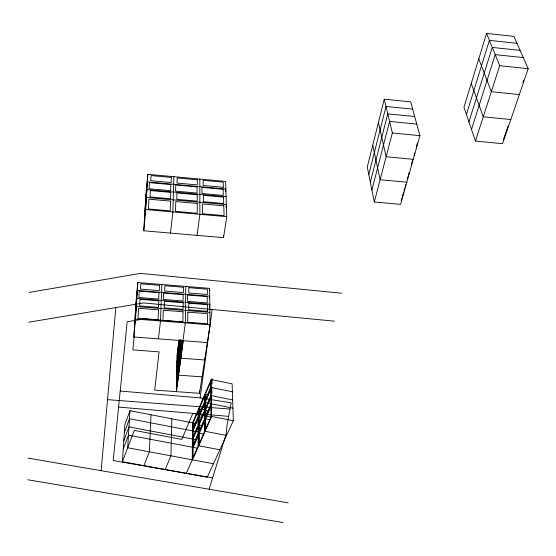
<?xml version="1.0" encoding="UTF-8"?>
<svg xmlns="http://www.w3.org/2000/svg" width="556" height="556" viewBox="0 0 556 556"><rect width="100%" height="100%" fill="white"/><g stroke="black" fill="none" stroke-linecap="round" stroke-linejoin="round"><path stroke-width="0.83" d="M192.466 422.831L192.286 459.812L186.281 473.42M185.787 286.43L185.343 322.911L182.952 340.71M181.138 340.738L180.853 358.189L204.657 359.954L204.643 358.286M181.402 340.814L181.374 342.475L181.597 340.8M179.449 340.3L179.407 342.6L179.734 340.14M179.22 339.938L178.58 375.161L202.043 376.864M171.818 418.821L170.942 455.83L165.174 469.549M173.861 176.683L172.881 211.947L170.477 233.082M161.845 284.491L160.489 320.986L158.46 338.854M150.996 414.783L149.411 451.82L143.886 465.643M143.754 230.789L145.867 195.239L147.799 174.306L225.618 181.409L226.765 216.687L223.533 237.641L143.754 230.789L145.735 209.563L147.799 174.306M207.312 340.057L207.339 342.559L133.85 336.985L136.15 300.344L137.798 282.545L209.619 288.362L210.078 324.829L199.507 393.294L154.686 390.11L159.099 351.865L132.891 349.912L134.1 337.005M133.85 336.985L135.518 319.054L137.798 282.545M195.74 423.463L129.993 410.703L127.685 447.768L213.448 463.753M211.183 379.546L211.655 416.465L192.501 459.854L192.668 422.866L211.183 379.546L232.13 383.821L233.332 420.718L207.207 477.257L122.41 461.709L124.857 424.638L129.993 410.703M101.102 470.689L115.856 307.572M135.657 308.26L137.304 290.427L209.723 296.237L209.341 298.753M145.408 202.898L147.354 181.895L225.861 189.005L225.486 191.493M135.15 316.301L136.804 298.433L209.82 304.236L209.306 307.628M144.949 210.689L146.902 189.624L226.111 196.734M134.635 324.475L136.296 306.578L209.918 312.375M144.477 218.619L146.443 197.491L226.368 204.608L225.986 207.11M179.032 339.987L177.1 354.763L176.363 391.653L183.202 340.731M180.742 339.897L179.15 351.927L179.942 340.362L176.94 362.741L178.671 362.866M176.78 370.838L180.853 340.001M181.722 340.675L176.613 379.067L178.309 379.192M181.916 340.564L181.256 345.512L181.096 355.673L182.973 341.634M197.074 235.369L199.889 214.324L199.806 179.053M120.2 391.028L200.139 397.901L212.163 309.47M209.369 290.037L209.619 288.362M207.444 311.346L207.701 309.671M384.252 99.211L367.287 167.064L374.299 201.988L400.577 204.365L419.926 135.657L410.689 101.873L384.252 99.211L392.362 132.967L374.299 201.988M368.795 174.584L385.996 106.467L412.677 109.136M370.331 182.236L387.768 113.862L414.7 116.531M371.901 190.027L389.582 121.396L416.757 124.071M401.223 200.577L401.912 198.151M402.363 196.532L403.503 192.487M403.955 190.868L404.643 188.442M405.095 186.823L405.776 184.39M407.249 179.171L407.951 176.662M408.424 174.994L409.133 172.485M411.245 164.958L412.42 160.774M413.935 155.388L414.637 152.907M416.263 147.118L417.431 142.982M486.576 33.423L463.954 107.232L475.443 141.057L502.561 143.705L528.2 68.694L513.876 36.369L486.576 33.423L499.705 65.698L475.443 141.057M209.105 489.238L226.25 433.722L227.036 425.083L231.192 402.808L200.139 397.901M466.421 114.501L489.391 40.345L516.948 43.305M468.937 121.917L492.268 47.413L520.082 50.381M471.502 129.465L495.194 54.62L523.286 57.595M503.354 139.744L508.045 126.004M522.904 82.476L523.724 80.078M124.329 432.665L129.492 418.731L198.589 432.026M123.786 440.811L128.985 426.869L192.39 438.962M123.244 449.074L128.471 435.139L197.533 448.192M122.41 461.709L134.281 430.372L181.812 439.414L192.862 413.351L210.988 417.104L205.727 429.03L205.65 418.814L210.863 406.895L210.988 417.104M192.633 430.879L211.287 387.539L232.394 391.806M192.598 439.004L211.391 395.643L232.658 399.91M192.557 447.253L211.495 403.878L232.922 408.139M29.12 292.435L140.487 273.364L341.537 293.22M28.912 322.188L143.594 302.916L334.42 321.159M178.803 362.595L180.526 362.72M181.061 345.651L182.736 345.783M179.101 346.305L180.825 346.43M107.523 399.639L230.024 409.042M135.518 319.054L210.078 324.829L145.255 318.741L127.178 321.75L113.202 460.542L212.621 477.854M118.31 407.075L228.662 416.368M145.735 209.563L226.765 216.687M406.811 182.215L380.123 179.741L372.763 145.158M413.261 159.322L386.142 156.743L378.414 122.556M392.362 132.967L419.926 135.657M510.818 119.554L483.247 116.802L471.245 83.435M519.36 94.569L491.33 91.698L478.785 58.846M499.705 65.698L528.2 68.694M27.8 479.779L283.129 522.577M27.953 458.116L288.161 502.819M193.217 439.122L195.837 439.622M219.905 449.776L198.721 445.759L198.687 408.785L204.427 409.918M226.535 435.431L205.108 431.303L204.858 394.35L207.346 394.85M198.714 433.159L203.739 434.125M199.521 425.069L201.981 425.548M211.655 416.465L233.332 420.718M198.694 416.791L201.168 417.271M205.025 418.703L210.105 419.697M204.969 410.467L208.285 411.12M204.914 402.349L210.738 403.503M223.463 235.209L223.533 237.641M212.01 378.657L212.086 384.043M211.815 386.886L211.899 393.321M199.507 390.778L199.507 393.294M197.06 186.934L197.053 193.071L175.606 191.139L175.759 185.009L197.06 186.934M197.227 203.475L197.22 213.268L175.522 211.356L175.766 201.571L197.227 203.475M197.22 194.767L197.22 201.14L176.766 199.319L176.919 192.946L197.22 194.767M197.324 179.79L197.317 184.912L177.023 183.07L177.149 177.955L197.324 179.79M193.14 447.434L193.099 457.651L198.103 446.315L198.096 436.099L193.14 447.434M193.113 430.316L193.092 436.766L198.047 425.312L198.047 418.863L193.113 430.316M193.391 437.815L193.37 444.494L198.089 433.666L198.089 426.987L193.391 437.815M193.418 422.115L193.398 427.515L198.11 416.569L198.103 411.169L193.418 422.115M188.818 287.681L188.769 292.991L207.402 294.485L207.353 289.183L188.818 287.681M188.797 303.215L188.734 309.803L207.485 311.284L207.423 304.695L188.797 303.215M187.629 295.021L187.567 301.373L207.249 302.944L207.186 296.591L187.629 295.021M187.852 312.145L187.747 322.251L207.617 323.794L207.52 313.695L187.852 312.145M183.48 287.25L183.404 292.56L164.68 291.052L164.861 285.742L183.48 287.25M183.132 294.659L183.042 301.011L163.269 299.441L163.492 293.088L183.132 294.659M183.042 311.77L182.896 321.875L162.929 320.325L163.283 310.22L183.042 311.77M183.167 302.77L183.07 309.358L164.235 307.871L164.458 301.282L183.167 302.77M178.997 362.498L178.81 372.687L180.637 359.044L180.804 348.876L178.997 362.498M179.234 352.824L179.115 359.475L180.846 346.457L180.957 339.82L179.234 352.824M177.051 369.344L176.919 376.009L178.601 363.346L178.726 356.695L177.051 369.344M177.35 353.72L177.246 359.093L178.921 346.318L179.018 340.953L177.35 353.72M178.559 365.772L178.372 375.96L176.593 389.221L176.794 379.018L178.559 365.772M178.858 348.626L178.74 355.041L176.975 368.419L177.1 361.998L178.858 348.626M170.859 184.564L170.671 190.694L149.112 188.762L149.453 182.625L170.859 184.564M170.525 201.098L170.219 210.891L148.417 208.973L148.959 199.187L170.525 201.098M170.782 192.397L170.588 198.763L150.037 196.935L150.384 190.562L170.782 192.397M171.338 177.42L171.185 182.542L150.787 180.693L151.065 175.571L171.338 177.42M158.453 309.838L158.05 319.95L137.992 318.393L138.597 308.281L158.453 309.838M158.801 300.831L158.543 307.426L139.619 305.932L140.008 299.343L158.801 300.831M159.509 285.311L159.294 290.621L140.487 289.113L140.8 283.796L159.509 285.311M158.967 292.727L158.717 299.079L138.854 297.502L139.236 291.142L158.967 292.727M204.267 396.769L199.465 407.986L199.472 413.386L204.302 402.162L204.267 396.769M210.585 382L205.664 393.509L205.699 398.895L210.648 387.386L210.585 382M204.254 404.462L199.194 416.201L199.201 422.65L204.288 410.905L204.254 404.462M210.613 389.687L205.428 401.731L205.47 408.173L210.689 396.122L210.613 389.687M204.344 412.573L199.521 423.679L199.535 430.358L204.379 419.245L204.344 412.573M210.752 397.79L205.81 409.181L205.859 415.853L210.835 404.462L210.752 397.79M204.399 421.684L199.319 433.305L199.333 443.521L204.462 431.894L204.399 421.684M223.714 203.503L203.371 201.689L203.329 195.316L223.526 197.13L223.714 203.503M223.79 205.838L202.44 203.941L202.495 213.733L224.082 215.631L223.79 205.838M223.324 187.268L203.128 185.44L203.1 180.318L223.171 182.146L223.324 187.268M223.13 189.29L201.932 187.379L201.967 193.509L223.31 195.427L223.13 189.29"/></g></svg>
